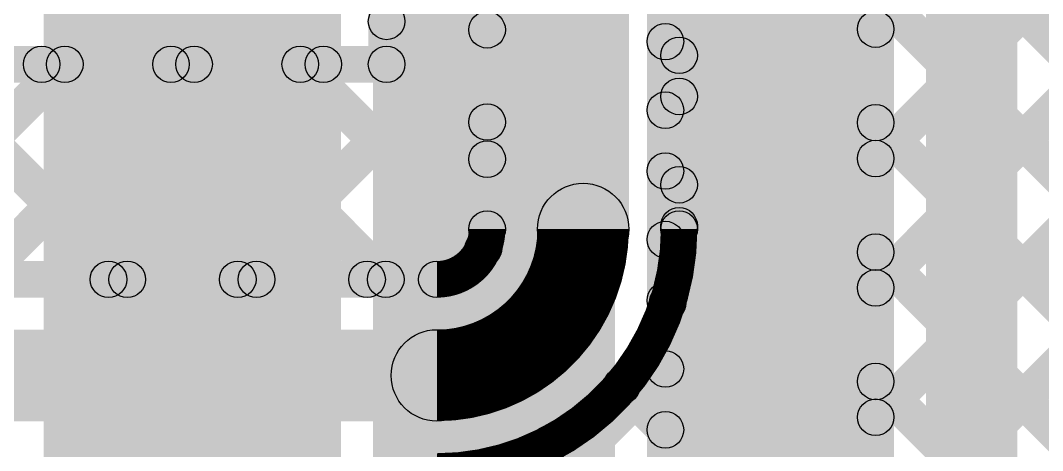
# Model space of a CAD drawing. Header units: millimetres. Extents: x 3.07 to 5.81, y 1.29 to 3.84.
# Drawn here: x 4.2779 to 4.5015, y 1.8556 to 1.9496 of the extents above; entities that cross this region are included whole.
import ezdxf

# ---------------------------------------------------------------- set-up
doc = ezdxf.new("R2010")
doc.units = ezdxf.units.MM
doc.header["$MEASUREMENT"] = 0
doc.layers.add('BottomLayer', color=5, linetype='Continuous')
doc.layers.add('TopLayer', color=1, linetype='Continuous')

msp = doc.modelspace()

# ---------------------------------------------------------------- hatches: boundary and pattern name
at = {"layer": 'BottomLayer'}
for points in [[(4.416, 1.688), (4.464, 1.688), (4.464, 3.257), (4.416, 3.257)], [(4.355, 1.742), (4.408, 1.742), (4.408, 3.229), (4.355, 3.229)], [(4.283, 1.803), (4.348, 1.803), (4.348, 3.181), (4.283, 3.181)], [(4.423, 1.731), (4.415, 1.731), (4.415, 3.181), (4.423, 3.181)], [(4.469, 1.498), (4.461, 1.498), (4.461, 2.797), (4.469, 2.797)], [(4.496, 1.494), (4.476, 1.494), (4.476, 2.797), (4.496, 2.797)], [(4.42183, 1.92715), (4.41617, 1.93281), (4.46217, 1.97881), (4.46783, 1.97315)], [(4.41617, 1.97042), (4.42183, 1.97608), (4.46783, 1.93008), (4.46217, 1.92442)], [(4.42183, 1.89887), (4.41617, 1.90453), (4.46217, 1.95053), (4.46783, 1.94487)], [(4.41617, 1.94213), (4.42183, 1.94779), (4.46783, 1.90179), (4.46217, 1.89613)], [(4.42183, 1.87059), (4.41617, 1.87624), (4.46217, 1.92224), (4.46783, 1.91659)], [(4.41617, 1.91385), (4.42183, 1.91951), (4.46783, 1.87351), (4.46217, 1.86785)], [(4.42183, 1.8423), (4.41617, 1.84796), (4.46217, 1.89396), (4.46783, 1.8883)], [(4.41617, 1.88557), (4.42183, 1.89122), (4.46783, 1.84522), (4.46217, 1.83957)], [(4.42183, 1.81402), (4.41617, 1.81967), (4.46217, 1.86567), (4.46783, 1.86002)], [(4.41617, 1.85728), (4.42183, 1.86294), (4.46783, 1.81694), (4.46217, 1.81128)]]:
    msp.add_hatch(color=5, dxfattribs=at).paths.add_polyline_path(points)
h = msp.add_hatch(color=5, dxfattribs=at)
edge = h.paths.add_edge_path()
edge.add_arc((4.465, 1.9477), 0.004, 0, 360)
h = msp.add_hatch(color=5, dxfattribs=at)
edge = h.paths.add_edge_path()
edge.add_arc((4.419, 1.94496), 0.004, 0, 360)
h = msp.add_hatch(color=5, dxfattribs=at)
edge = h.paths.add_edge_path()
edge.add_arc((4.419, 1.92998), 0.004, 0, 360)
h = msp.add_hatch(color=5, dxfattribs=at)
edge = h.paths.add_edge_path()
edge.add_arc((4.465, 1.92725), 0.004, 0, 360)
h = msp.add_hatch(color=5, dxfattribs=at)
edge = h.paths.add_edge_path()
edge.add_arc((4.465, 1.91941), 0.004, 0, 360)
h = msp.add_hatch(color=5, dxfattribs=at)
edge = h.paths.add_edge_path()
edge.add_arc((4.419, 1.91668), 0.004, 0, 360)
h = msp.add_hatch(color=5, dxfattribs=at)
edge = h.paths.add_edge_path()
edge.add_arc((4.419, 1.9017), 0.004, 0, 360)
h = msp.add_hatch(color=5, dxfattribs=at)
edge = h.paths.add_edge_path()
edge.add_arc((4.465, 1.89896), 0.004, 0, 360)
h = msp.add_hatch(color=5, dxfattribs=at)
edge = h.paths.add_edge_path()
edge.add_arc((4.465, 1.89113), 0.004, 0, 360)
h = msp.add_hatch(color=5, dxfattribs=at)
edge = h.paths.add_edge_path()
edge.add_arc((4.419, 1.88839), 0.004, 0, 360)
h = msp.add_hatch(color=5, dxfattribs=at)
edge = h.paths.add_edge_path()
edge.add_arc((4.419, 1.87341), 0.004, 0, 360)
h = msp.add_hatch(color=5, dxfattribs=at)
edge = h.paths.add_edge_path()
edge.add_arc((4.465, 1.87068), 0.004, 0, 360)
h = msp.add_hatch(color=5, dxfattribs=at)
edge = h.paths.add_edge_path()
edge.add_arc((4.465, 1.86285), 0.004, 0, 360)
h = msp.add_hatch(color=5, dxfattribs=at)
edge = h.paths.add_edge_path()
edge.add_arc((4.419, 1.86011), 0.004, 0, 360)
at = {"layer": 'TopLayer'}
for points in [[(4.384, 1.904), (4.376, 1.904), (4.376, 2.612), (4.384, 2.612)], [(4.411, 1.904), (4.391, 1.904), (4.391, 2.612), (4.411, 2.612)], [(4.426, 1.904), (4.418, 1.904), (4.418, 2.612), (4.426, 2.612)], [(4.42483, 1.93015), (4.41917, 1.93581), (4.67817, 2.19481), (4.68383, 2.18915)], [(4.42483, 1.90187), (4.41917, 1.90753), (4.67817, 2.16653), (4.68383, 2.16087)], [(4.39341, 1.84217), (4.38776, 1.84783), (4.67817, 2.13824), (4.68383, 2.13259)], [(4.4217, 1.84217), (4.41604, 1.84783), (4.67817, 2.10996), (4.68383, 2.1043)], [(4.362, 1.94), (4.354, 1.94), (4.354, 2.106), (4.362, 2.106)], [(4.44998, 1.84217), (4.44433, 1.84783), (4.67817, 2.08167), (4.68383, 2.07602)], [(4.41917, 2.02399), (4.42483, 2.02964), (4.60664, 1.84783), (4.60099, 1.84217)], [(4.41917, 1.9957), (4.42483, 2.00136), (4.57836, 1.84783), (4.5727, 1.84217)], [(4.41917, 1.96742), (4.42483, 1.97308), (4.55008, 1.84783), (4.54442, 1.84217)], [(4.35517, 1.94657), (4.36083, 1.95222), (4.38283, 1.93022), (4.37717, 1.92457)], [(4.32828, 1.89017), (4.32262, 1.89583), (4.37717, 1.95038), (4.38283, 1.94472)], [(4.113, 1.936), (4.113, 1.944), (4.358, 1.944), (4.358, 1.936)], [(4.41917, 1.93913), (4.42483, 1.94479), (4.52179, 1.84783), (4.51613, 1.84217)], [(4.24342, 1.89017), (4.23777, 1.89583), (4.28477, 1.94283), (4.29042, 1.93717)], [(4.25143, 1.93717), (4.25709, 1.94283), (4.30409, 1.89583), (4.29843, 1.89017)], [(4.27171, 1.89017), (4.26605, 1.89583), (4.31305, 1.94283), (4.31871, 1.93717)], [(4.27971, 1.93717), (4.28537, 1.94283), (4.33237, 1.89583), (4.32671, 1.89017)], [(4.29999, 1.89017), (4.29434, 1.89583), (4.34134, 1.94283), (4.34699, 1.93717)], [(4.308, 1.93717), (4.31365, 1.94283), (4.36065, 1.89583), (4.355, 1.89017)], [(4.33628, 1.93717), (4.34194, 1.94283), (4.38204, 1.90273), (4.37638, 1.89707)], [(4.47827, 1.84217), (4.47261, 1.84783), (4.5648, 1.94002), (4.57046, 1.93436)], [(4.35656, 1.89017), (4.3509, 1.89583), (4.37717, 1.9221), (4.38283, 1.91644)], [(4.41917, 1.91085), (4.42483, 1.91651), (4.49351, 1.84783), (4.48785, 1.84217)], [(4.22, 1.889), (4.22, 1.897), (4.369, 1.897), (4.369, 1.889)], [(4.41667, 1.88507), (4.42232, 1.89073), (4.46522, 1.84783), (4.45957, 1.84217)], [(4.22, 1.862), (4.22, 1.882), (4.369, 1.882), (4.369, 1.862)], [(4.40658, 1.86687), (4.41224, 1.87253), (4.43694, 1.84783), (4.43128, 1.84217)], [(4.39088, 1.85429), (4.39654, 1.85994), (4.40865, 1.84783), (4.403, 1.84217)]]:
    msp.add_hatch(color=1, dxfattribs=at).paths.add_polyline_path(points)
h = msp.add_hatch(color=1, dxfattribs=at)
edge = h.paths.add_edge_path()
edge.add_arc((4.358, 1.94939), 0.004, 0, 360)
h = msp.add_hatch(color=1, dxfattribs=at)
edge = h.paths.add_edge_path()
edge.add_arc((4.38, 1.94755), 0.004, 0, 360)
h = msp.add_hatch(color=1, dxfattribs=at)
edge = h.paths.add_edge_path()
edge.add_arc((4.422, 1.94196), 0.004, 0, 360)
h = msp.add_hatch(color=1, dxfattribs=at)
edge = h.paths.add_edge_path()
edge.add_arc((4.28254, 1.94), 0.004, 0, 360)
h = msp.add_hatch(color=1, dxfattribs=at)
edge = h.paths.add_edge_path()
edge.add_arc((4.2876, 1.94), 0.004, 0, 360)
h = msp.add_hatch(color=1, dxfattribs=at)
edge = h.paths.add_edge_path()
edge.add_arc((4.31083, 1.94), 0.004, 0, 360)
h = msp.add_hatch(color=1, dxfattribs=at)
edge = h.paths.add_edge_path()
edge.add_arc((4.31588, 1.94), 0.004, 0, 360)
h = msp.add_hatch(color=1, dxfattribs=at)
edge = h.paths.add_edge_path()
edge.add_arc((4.33911, 1.94), 0.004, 0, 360)
h = msp.add_hatch(color=1, dxfattribs=at)
edge = h.paths.add_edge_path()
edge.add_arc((4.34416, 1.94), 0.004, 0, 360)
h = msp.add_hatch(color=1, dxfattribs=at)
edge = h.paths.add_edge_path()
edge.add_arc((4.358, 1.94), 0.004, 0, 360)
h = msp.add_hatch(color=1, dxfattribs=at)
edge = h.paths.add_edge_path()
edge.add_arc((4.358, 1.94), 0.004, 0, 360)
h = msp.add_hatch(color=1, dxfattribs=at)
edge = h.paths.add_edge_path()
edge.add_arc((4.422, 1.93298), 0.004, 0, 360)
h = msp.add_hatch(color=1, dxfattribs=at)
edge = h.paths.add_edge_path()
edge.add_arc((4.38, 1.92739), 0.004, 0, 360)
h = msp.add_hatch(color=1, dxfattribs=at)
edge = h.paths.add_edge_path()
edge.add_arc((4.38, 1.91927), 0.004, 0, 360)
h = msp.add_hatch(color=1, dxfattribs=at)
edge = h.paths.add_edge_path()
edge.add_arc((4.422, 1.91368), 0.004, 0, 360)
h = msp.add_hatch(color=1, dxfattribs=at)
edge = h.paths.add_edge_path()
edge.add_arc((4.401, 1.904), 0.01, 0, 360)
h = msp.add_hatch(color=1, dxfattribs=at)
edge = h.paths.add_edge_path()
edge.add_arc((4.401, 1.904), 0.01, 0, 360)
h = msp.add_hatch(color=1, dxfattribs=at)
edge = h.paths.add_edge_path()
edge.add_arc((4.38, 1.904), 0.004, 0, 360)
h = msp.add_hatch(color=1, dxfattribs=at)
edge = h.paths.add_edge_path()
edge.add_arc((4.38, 1.904), 0.004, 0, 360)
h = msp.add_hatch(color=1, dxfattribs=at)
edge = h.paths.add_edge_path()
edge.add_arc((4.422, 1.9047), 0.004, 0, 360)
h = msp.add_hatch(color=1, dxfattribs=at)
edge = h.paths.add_edge_path()
edge.add_arc((4.422, 1.904), 0.004, 0, 360)
h = msp.add_hatch(color=1, dxfattribs=at)
edge = h.paths.add_edge_path()
edge.add_arc((4.422, 1.904), 0.004, 0, 360)
h = msp.add_hatch(color=1, dxfattribs=at)
edge = h.paths.add_edge_path()
edge.add_arc((4.37921, 1.8999), 0.004, 0, 360)
h = msp.add_hatch(color=1, dxfattribs=at)
edge = h.paths.add_edge_path()
edge.add_arc((4.29716, 1.893), 0.004, 0, 360)
h = msp.add_hatch(color=1, dxfattribs=at)
edge = h.paths.add_edge_path()
edge.add_arc((4.30126, 1.893), 0.004, 0, 360)
h = msp.add_hatch(color=1, dxfattribs=at)
edge = h.paths.add_edge_path()
edge.add_arc((4.32545, 1.893), 0.004, 0, 360)
h = msp.add_hatch(color=1, dxfattribs=at)
edge = h.paths.add_edge_path()
edge.add_arc((4.32954, 1.893), 0.004, 0, 360)
h = msp.add_hatch(color=1, dxfattribs=at)
edge = h.paths.add_edge_path()
edge.add_arc((4.35373, 1.893), 0.004, 0, 360)
h = msp.add_hatch(color=1, dxfattribs=at)
edge = h.paths.add_edge_path()
edge.add_arc((4.35783, 1.893), 0.004, 0, 360)
h = msp.add_hatch(color=1, dxfattribs=at)
edge = h.paths.add_edge_path()
edge.add_arc((4.369, 1.893), 0.004, 0, 360)
h = msp.add_hatch(color=1, dxfattribs=at)
edge = h.paths.add_edge_path()
edge.add_arc((4.369, 1.893), 0.004, 0, 360)
h = msp.add_hatch(color=1, dxfattribs=at)
edge = h.paths.add_edge_path()
edge.add_arc((4.4195, 1.8879), 0.004, 0, 360)
h = msp.add_hatch(color=1, dxfattribs=at)
edge = h.paths.add_edge_path()
edge.add_arc((4.369, 1.872), 0.01, 0, 360)
h = msp.add_hatch(color=1, dxfattribs=at)
edge = h.paths.add_edge_path()
edge.add_arc((4.369, 1.872), 0.01, 0, 360)
h = msp.add_hatch(color=1, dxfattribs=at)
edge = h.paths.add_edge_path()
edge.add_arc((4.40941, 1.8697), 0.004, 0, 360)
h = msp.add_hatch(color=1, dxfattribs=at)
edge = h.paths.add_edge_path()
edge.add_arc((4.39371, 1.85711), 0.004, 0, 360)

# ---------------------------------------------------------------- linework, layer by layer
at = {"layer": 'BottomLayer'}
for centre in [(4.465, 1.9477), (4.419, 1.94496), (4.419, 1.92998), (4.465, 1.92725), (4.465, 1.91941), (4.419, 1.91668), (4.419, 1.9017), (4.465, 1.89896), (4.465, 1.89113), (4.419, 1.88839), (4.419, 1.87341), (4.465, 1.87068), (4.465, 1.86285), (4.419, 1.86011)]:
    msp.add_circle(centre, 0.004, dxfattribs=at)
at = {"layer": 'TopLayer'}
for points, const_width in [([(4.401, 1.904, -0.414214), (4.369, 1.872)], 0.02), ([(4.422, 1.904, -0.414214), (4.369, 1.851)], 0.008), ([(4.38, 1.904, -0.414214), (4.369, 1.893)], 0.008)]:
    msp.add_lwpolyline(points, format="xyb", dxfattribs=dict(at, const_width=const_width))
for centre, radius in [((4.358, 1.94939), 0.004), ((4.38, 1.94755), 0.004), ((4.422, 1.94196), 0.004), ((4.28254, 1.94), 0.004), ((4.2876, 1.94), 0.004), ((4.31083, 1.94), 0.004), ((4.31588, 1.94), 0.004), ((4.33911, 1.94), 0.004), ((4.34416, 1.94), 0.004), ((4.358, 1.94), 0.004), ((4.358, 1.94), 0.004), ((4.422, 1.93298), 0.004), ((4.38, 1.92739), 0.004), ((4.38, 1.91927), 0.004), ((4.422, 1.91368), 0.004), ((4.401, 1.904), 0.01), ((4.401, 1.904), 0.01), ((4.38, 1.904), 0.004), ((4.38, 1.904), 0.004), ((4.422, 1.9047), 0.004), ((4.422, 1.904), 0.004), ((4.422, 1.904), 0.004), ((4.37921, 1.8999), 0.004), ((4.29716, 1.893), 0.004), ((4.30126, 1.893), 0.004), ((4.32545, 1.893), 0.004), ((4.32954, 1.893), 0.004), ((4.35373, 1.893), 0.004), ((4.35783, 1.893), 0.004), ((4.369, 1.893), 0.004), ((4.369, 1.893), 0.004), ((4.4195, 1.8879), 0.004), ((4.369, 1.872), 0.01), ((4.369, 1.872), 0.01), ((4.40941, 1.8697), 0.004), ((4.39371, 1.85711), 0.004)]:
    msp.add_circle(centre, radius, dxfattribs=at)

doc.saveas('drawing.dxf')
